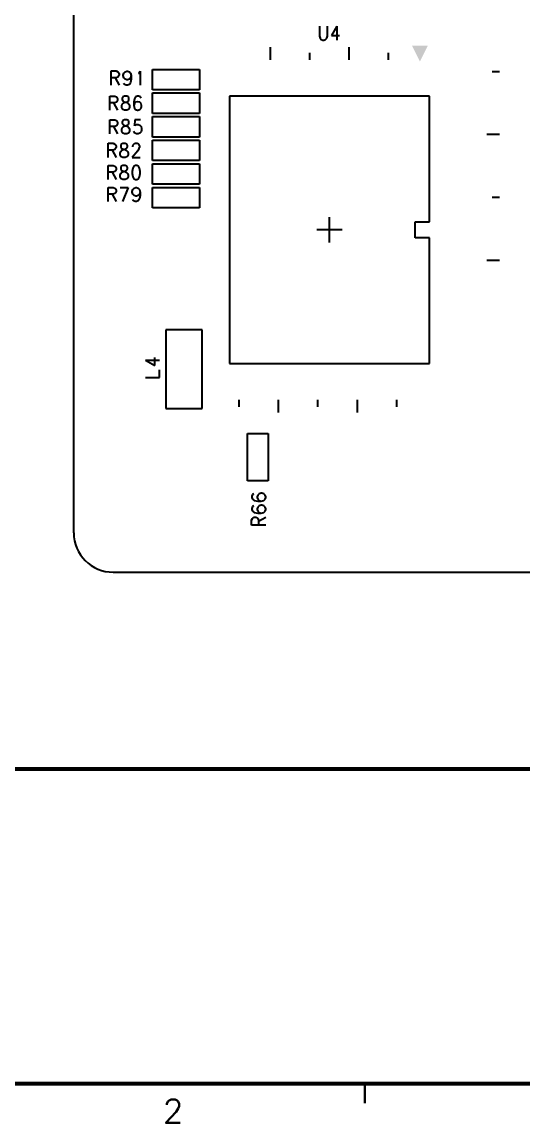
# Model space of a CAD drawing. Extents: x 295 to 953, y 10 to 290.
# Drawn here: x 545.9 to 609.6, y 10 to 149.9 of the extents above; entities that cross this region are included whole.
import ezdxf
from ezdxf.enums import TextEntityAlignment as Align

# ---------------------------------------------------------------- set-up
doc = ezdxf.new("R2010")
doc.units = 0
doc.header["$LTSCALE"] = 5
doc.header["$MEASUREMENT"] = 0
doc.layers.get('0').update_dxf_attribs({"linetype": 'CONTINUOUS', "lineweight": 25})
for name, color, linetype in [('13_C-SILK_GBR', 7, 'CONTINUOUS'), ('문자', 4, 'CONTINUOUS'), ('테두리', 3, 'CONTINUOUS')]:
    doc.layers.add(name, color=color, linetype=linetype)
doc.layers.add('6', color=6, linetype='CONTINUOUS', lineweight=13)
doc.styles.get("Standard").update_dxf_attribs({"font": 'simplex.shx'})
doc.styles.add('굴림체', font='')
doc.styles.get('굴림체').set_extended_font_data('GulimChe')

# ---------------------------------------------------------------- blocks, each defined once
blk = doc.blocks.new('C')
at = {"layer": '테두리'}
for points, const_width in [([(15, 285), (15, 15), (405, 15), (405, 285), (15, 285)], 0.5), ([(15, 55), (405, 55)], 0.5), ([(112.5, 12.5), (112.5, 15)], 0.3)]:
    blk.add_lwpolyline(points, dxfattribs=dict(at, const_width=const_width))
at = {"layer": '문자'}
blk.add_text('2', height=3, dxfattribs=at).set_placement((88.12, 11.5), align=Align.MIDDLE)

msp = doc.modelspace()

# ---------------------------------------------------------------- linework, layer by layer
at = {"layer": '13_C-SILK_GBR', "color": 7}
for p, q in [((552.48, 85), (552.48, 255)), ((583.72, 149.4), (583.72, 148.12)), ((584.71, 148.12), (584.71, 149.4)), ((585.9, 149.37), (585.25, 148.2)), ((585.9, 149.37), (585.9, 147.6)), ((583.72, 148.12), (583.79, 147.85)), ((583.79, 147.85), (583.92, 147.68)), ((583.92, 147.68), (584.14, 147.6)), ((584.14, 147.6), (584.28, 147.6)), ((584.28, 147.6), (584.49, 147.68)), ((584.49, 147.68), (584.63, 147.85)), ((584.63, 147.85), (584.71, 148.12)), ((585.25, 148.2), (586.24, 148.2)), ((577.48, 145.1), (577.48, 146.7)), ((582.48, 145.1), (582.48, 146)), ((587.48, 145.1), (587.48, 146.7)), ((592.48, 145.1), (592.48, 146)), ((557.25, 141.9), (557.25, 143.7)), ((557.25, 143.7), (557.89, 143.7)), ((557.89, 142.83), (557.25, 142.83)), ((557.74, 142.83), (558.25, 141.9)), ((557.89, 143.7), (558.1, 143.59)), ((558.1, 142.91), (557.89, 142.83)), ((558.1, 143.59), (558.17, 143.51)), ((558.17, 143.02), (558.1, 142.91)), ((558.17, 143.51), (558.25, 143.35)), ((558.25, 143.18), (558.17, 143.02)), ((558.25, 143.35), (558.25, 143.18)), ((558.78, 143.18), (558.85, 143.43)), ((558.78, 143.1), (558.78, 143.18)), ((558.85, 142.83), (558.78, 143.1)), ((558.85, 143.43), (559.01, 143.59)), ((559.01, 142.66), (558.85, 142.83)), ((559.01, 143.59), (559.24, 143.67)), ((559.24, 143.67), (559.31, 143.67)), ((559.31, 143.67), (559.55, 143.59)), ((559.55, 143.59), (559.7, 143.43)), ((559.7, 142.83), (559.55, 142.66)), ((559.7, 143.43), (559.78, 143.1)), ((559.78, 143.1), (559.7, 142.83)), ((559.78, 143.1), (559.78, 142.66)), ((560.7, 143.35), (560.78, 143.43)), ((560.78, 143.43), (560.9, 143.67)), ((560.9, 143.67), (560.9, 141.9)), ((562.48, 143.9), (568.48, 143.9)), ((562.48, 141.3), (562.48, 143.9)), ((568.48, 143.9), (568.48, 141.3)), ((606.58, 143.6), (605.68, 143.6)), ((558.93, 141.98), (558.85, 142.15)), ((559.16, 141.9), (558.93, 141.98)), ((559.24, 142.58), (559.01, 142.66)), ((559.31, 141.9), (559.16, 141.9)), ((559.31, 142.58), (559.24, 142.58)), ((559.55, 142.66), (559.31, 142.58)), ((559.55, 141.98), (559.31, 141.9)), ((559.7, 142.23), (559.55, 141.98)), ((559.78, 142.66), (559.7, 142.23)), ((557.05, 138.7), (557.05, 140.5)), ((557.05, 140.5), (557.69, 140.5)), ((557.69, 140.5), (557.9, 140.39)), ((557.9, 140.39), (557.97, 140.31)), ((557.97, 140.31), (558.05, 140.15)), ((558.05, 139.98), (557.97, 139.82)), ((558.05, 140.15), (558.05, 139.98)), ((558.72, 140.39), (558.65, 140.23)), ((558.65, 140.23), (558.65, 140.06)), ((558.65, 140.06), (558.72, 139.87)), ((558.93, 140.47), (558.72, 140.39)), ((559.22, 140.47), (558.93, 140.47)), ((559.43, 140.39), (559.22, 140.47)), ((559.5, 140.23), (559.43, 140.39)), ((559.43, 139.87), (559.5, 140.06)), ((559.5, 140.06), (559.5, 140.23)), ((560.18, 140.15), (560.11, 139.71)), ((560.34, 140.39), (560.18, 140.15)), ((560.57, 140.47), (560.34, 140.39)), ((560.72, 140.47), (560.57, 140.47)), ((560.95, 140.39), (560.72, 140.47)), ((561.03, 140.23), (560.95, 140.39)), ((568.48, 141.3), (562.48, 141.3)), ((562.48, 140.9), (568.48, 140.9)), ((562.48, 138.3), (562.48, 140.9)), ((568.48, 140.9), (568.48, 138.3)), ((597.68, 140.5), (572.28, 140.5)), ((572.28, 140.5), (572.28, 106.5)), ((597.68, 124.5), (597.68, 140.5)), ((557.69, 139.63), (557.05, 139.63)), ((557.54, 139.63), (558.05, 138.7)), ((557.9, 139.71), (557.69, 139.63)), ((557.97, 139.82), (557.9, 139.71)), ((558.58, 139.3), (558.65, 139.46)), ((558.58, 139.03), (558.58, 139.3)), ((558.65, 138.86), (558.58, 139.03)), ((558.65, 139.46), (558.79, 139.63)), ((558.72, 138.78), (558.65, 138.86)), ((558.72, 139.87), (558.86, 139.79)), ((558.93, 138.7), (558.72, 138.78)), ((558.79, 139.63), (559, 139.71)), ((558.86, 139.79), (559.15, 139.71)), ((559.22, 138.7), (558.93, 138.7)), ((559, 139.71), (559.29, 139.79)), ((559.15, 139.71), (559.36, 139.63)), ((559.43, 138.78), (559.22, 138.7)), ((559.29, 139.79), (559.43, 139.87)), ((559.36, 139.63), (559.5, 139.46)), ((559.5, 138.86), (559.43, 138.78)), ((559.5, 139.46), (559.58, 139.3)), ((559.58, 139.03), (559.5, 138.86)), ((559.58, 139.3), (559.58, 139.03)), ((560.11, 139.71), (560.11, 139.3)), ((560.18, 139.55), (560.11, 139.3)), ((560.11, 139.3), (560.18, 138.95)), ((560.34, 139.71), (560.18, 139.55)), ((560.18, 138.95), (560.34, 138.78)), ((560.57, 139.79), (560.34, 139.71)), ((560.34, 138.78), (560.57, 138.7)), ((560.64, 139.79), (560.57, 139.79)), ((560.57, 138.7), (560.64, 138.7)), ((560.87, 139.71), (560.64, 139.79)), ((560.64, 138.7), (560.87, 138.78)), ((561.03, 139.55), (560.87, 139.71)), ((560.87, 138.78), (561.03, 138.95)), ((561.11, 139.3), (561.03, 139.55)), ((561.03, 138.95), (561.11, 139.19)), ((561.11, 139.19), (561.11, 139.3)), ((557.05, 135.7), (557.05, 137.5)), ((557.05, 137.5), (557.69, 137.5)), ((557.69, 137.5), (557.9, 137.39)), ((557.9, 137.39), (557.97, 137.31)), ((557.97, 137.31), (558.05, 137.15)), ((558.05, 137.15), (558.05, 136.98)), ((558.72, 137.39), (558.65, 137.23)), ((558.65, 137.23), (558.65, 137.06)), ((558.93, 137.47), (558.72, 137.39)), ((559.22, 137.47), (558.93, 137.47)), ((559.43, 137.39), (559.22, 137.47)), ((559.5, 137.23), (559.43, 137.39)), ((559.5, 137.06), (559.5, 137.23)), ((560.25, 137.47), (560.18, 136.71)), ((560.96, 137.47), (560.25, 137.47)), ((568.48, 138.3), (562.48, 138.3)), ((562.48, 137.9), (568.48, 137.9)), ((562.48, 135.3), (562.48, 137.9)), ((568.48, 137.9), (568.48, 135.3)), ((557.69, 136.63), (557.05, 136.63)), ((557.54, 136.63), (558.05, 135.7)), ((557.9, 136.71), (557.69, 136.63)), ((557.97, 136.82), (557.9, 136.71)), ((558.05, 136.98), (557.97, 136.82)), ((558.58, 136.3), (558.65, 136.46)), ((558.58, 136.03), (558.58, 136.3)), ((558.65, 135.86), (558.58, 136.03)), ((558.65, 137.06), (558.72, 136.87)), ((558.65, 136.46), (558.79, 136.63)), ((558.72, 135.78), (558.65, 135.86)), ((558.72, 136.87), (558.86, 136.79)), ((558.93, 135.7), (558.72, 135.78)), ((558.79, 136.63), (559, 136.71)), ((558.86, 136.79), (559.15, 136.71)), ((559, 136.71), (559.29, 136.79)), ((559.15, 136.71), (559.36, 136.63)), ((559.43, 135.78), (559.22, 135.7)), ((559.29, 136.79), (559.43, 136.87)), ((559.36, 136.63), (559.5, 136.46)), ((559.43, 136.87), (559.5, 137.06)), ((559.5, 135.86), (559.43, 135.78)), ((559.5, 136.46), (559.58, 136.3)), ((559.58, 136.03), (559.5, 135.86)), ((559.58, 136.3), (559.58, 136.03)), ((560.18, 135.86), (560.11, 136.03)), ((560.18, 136.71), (560.25, 136.79)), ((560.25, 135.78), (560.18, 135.86)), ((560.25, 136.79), (560.46, 136.87)), ((560.46, 135.7), (560.25, 135.78)), ((560.46, 136.87), (560.67, 136.87)), ((560.67, 136.87), (560.89, 136.79)), ((560.89, 135.78), (560.67, 135.7)), ((560.89, 136.79), (561.03, 136.63)), ((561.03, 135.95), (560.89, 135.78)), ((561.03, 136.63), (561.11, 136.38)), ((561.11, 136.19), (561.03, 135.95)), ((561.11, 136.38), (561.11, 136.19)), ((556.85, 132.7), (556.85, 134.5)), ((556.85, 134.5), (557.49, 134.5)), ((557.49, 134.5), (557.7, 134.39)), ((557.7, 134.39), (557.77, 134.31)), ((558.52, 134.39), (558.45, 134.23)), ((558.73, 134.47), (558.52, 134.39)), ((559.02, 134.47), (558.73, 134.47)), ((559.22, 135.7), (558.93, 135.7)), ((559.23, 134.39), (559.02, 134.47)), ((559.3, 134.23), (559.23, 134.39)), ((560.05, 134.31), (560.12, 134.39)), ((560.12, 134.39), (560.26, 134.5)), ((560.26, 134.5), (560.55, 134.5)), ((560.67, 135.7), (560.46, 135.7)), ((560.55, 134.5), (560.69, 134.39)), ((560.69, 134.39), (560.76, 134.31)), ((568.48, 135.3), (562.48, 135.3)), ((562.48, 134.9), (568.48, 134.9)), ((562.48, 132.3), (562.48, 134.9)), ((568.48, 134.9), (568.48, 132.3)), ((606.58, 135.6), (604.98, 135.6)), ((557.49, 133.63), (556.85, 133.63)), ((557.34, 133.63), (557.85, 132.7)), ((557.7, 133.71), (557.49, 133.63)), ((557.77, 133.82), (557.7, 133.71)), ((557.77, 134.31), (557.85, 134.15)), ((557.85, 133.98), (557.77, 133.82)), ((557.85, 134.15), (557.85, 133.98)), ((558.38, 133.3), (558.45, 133.46)), ((558.38, 133.03), (558.38, 133.3)), ((558.45, 132.86), (558.38, 133.03)), ((558.45, 134.23), (558.45, 134.06)), ((558.45, 134.06), (558.52, 133.87)), ((558.45, 133.46), (558.59, 133.63)), ((558.52, 133.87), (558.66, 133.79)), ((558.59, 133.63), (558.8, 133.71)), ((558.66, 133.79), (558.95, 133.71)), ((558.8, 133.71), (559.09, 133.79)), ((558.95, 133.71), (559.16, 133.63)), ((559.09, 133.79), (559.23, 133.87)), ((559.16, 133.63), (559.3, 133.46)), ((559.23, 133.87), (559.3, 134.06)), ((559.3, 134.06), (559.3, 134.23)), ((559.3, 133.46), (559.38, 133.3)), ((559.38, 133.03), (559.3, 132.86)), ((559.38, 133.3), (559.38, 133.03)), ((560.62, 133.55), (559.91, 132.7)), ((559.98, 134.15), (560.05, 134.31)), ((559.98, 134.06), (559.98, 134.15)), ((560.76, 133.82), (560.62, 133.55)), ((560.76, 134.31), (560.83, 134.15)), ((560.83, 133.98), (560.76, 133.82)), ((560.83, 134.15), (560.83, 133.98)), ((556.85, 129.9), (556.85, 131.7)), ((556.85, 131.7), (557.49, 131.7)), ((557.49, 131.7), (557.7, 131.59)), ((557.7, 131.59), (557.77, 131.51)), ((558.52, 132.78), (558.45, 132.86)), ((558.52, 131.59), (558.45, 131.43)), ((558.73, 132.7), (558.52, 132.78)), ((558.73, 131.67), (558.52, 131.59)), ((559.02, 132.7), (558.73, 132.7)), ((559.02, 131.67), (558.73, 131.67)), ((559.23, 132.78), (559.02, 132.7)), ((559.23, 131.59), (559.02, 131.67)), ((559.3, 132.86), (559.23, 132.78)), ((559.3, 131.43), (559.23, 131.59)), ((559.91, 132.7), (560.91, 132.7)), ((560.12, 131.59), (559.98, 131.35)), ((560.34, 131.67), (560.12, 131.59)), ((560.48, 131.67), (560.34, 131.67)), ((560.69, 131.59), (560.48, 131.67)), ((560.83, 131.35), (560.69, 131.59)), ((568.48, 132.3), (562.48, 132.3)), ((562.48, 131.9), (568.48, 131.9)), ((562.48, 129.3), (562.48, 131.9)), ((568.48, 131.9), (568.48, 129.3)), ((557.49, 130.83), (556.85, 130.83)), ((557.34, 130.83), (557.85, 129.9)), ((557.7, 130.91), (557.49, 130.83)), ((557.77, 131.02), (557.7, 130.91)), ((557.77, 131.51), (557.85, 131.35)), ((557.85, 131.18), (557.77, 131.02)), ((557.85, 131.35), (557.85, 131.18)), ((558.38, 130.5), (558.45, 130.66)), ((558.38, 130.23), (558.38, 130.5)), ((558.45, 130.06), (558.38, 130.23)), ((558.45, 131.43), (558.45, 131.26)), ((558.45, 131.26), (558.52, 131.07)), ((558.45, 130.66), (558.59, 130.83)), ((558.52, 131.07), (558.66, 130.99)), ((558.59, 130.83), (558.8, 130.91)), ((558.66, 130.99), (558.95, 130.91)), ((558.8, 130.91), (559.09, 130.99)), ((558.95, 130.91), (559.16, 130.83)), ((559.09, 130.99), (559.23, 131.07)), ((559.16, 130.83), (559.3, 130.66)), ((559.23, 131.07), (559.3, 131.26)), ((559.3, 131.26), (559.3, 131.43)), ((559.3, 130.66), (559.38, 130.5)), ((559.38, 130.23), (559.3, 130.06)), ((559.38, 130.5), (559.38, 130.23)), ((559.98, 131.35), (559.91, 130.91)), ((559.91, 130.91), (559.91, 130.66)), ((559.91, 130.66), (559.98, 130.23)), ((559.98, 130.23), (560.12, 129.98)), ((560.69, 129.98), (560.83, 130.23)), ((560.91, 130.91), (560.83, 131.35)), ((560.83, 130.23), (560.91, 130.66)), ((560.91, 130.66), (560.91, 130.91)), ((556.85, 127.1), (556.85, 128.9)), ((556.85, 128.9), (557.49, 128.9)), ((557.49, 128.9), (557.7, 128.79)), ((557.7, 128.79), (557.77, 128.71)), ((558.38, 128.87), (559.38, 128.87)), ((558.52, 129.98), (558.45, 130.06)), ((558.73, 129.9), (558.52, 129.98)), ((559.38, 128.87), (558.66, 127.1)), ((559.02, 129.9), (558.73, 129.9)), ((559.23, 129.98), (559.02, 129.9)), ((559.3, 130.06), (559.23, 129.98)), ((559.98, 128.63), (560.14, 128.79)), ((560.12, 129.98), (560.34, 129.9)), ((560.14, 128.79), (560.37, 128.87)), ((560.34, 129.9), (560.48, 129.9)), ((560.37, 128.87), (560.44, 128.87)), ((560.44, 128.87), (560.68, 128.79)), ((560.48, 129.9), (560.69, 129.98)), ((560.68, 128.79), (560.83, 128.63)), ((568.48, 129.3), (562.48, 129.3)), ((562.48, 128.9), (568.48, 128.9)), ((562.48, 126.3), (562.48, 128.9)), ((568.48, 128.9), (568.48, 126.3)), ((557.49, 128.03), (556.85, 128.03)), ((557.34, 128.03), (557.85, 127.1)), ((557.7, 128.11), (557.49, 128.03)), ((557.77, 128.22), (557.7, 128.11)), ((557.77, 128.71), (557.85, 128.55)), ((557.85, 128.38), (557.77, 128.22)), ((557.85, 128.55), (557.85, 128.38)), ((559.91, 128.38), (559.98, 128.63)), ((559.91, 128.3), (559.91, 128.38)), ((559.98, 128.03), (559.91, 128.3)), ((560.14, 127.86), (559.98, 128.03)), ((560.06, 127.18), (559.98, 127.35)), ((560.37, 127.78), (560.14, 127.86)), ((560.44, 127.78), (560.37, 127.78)), ((560.68, 127.86), (560.44, 127.78)), ((560.83, 128.03), (560.68, 127.86)), ((560.83, 127.43), (560.68, 127.18)), ((560.83, 128.63), (560.91, 128.3)), ((560.91, 128.3), (560.83, 128.03)), ((560.91, 127.86), (560.83, 127.43)), ((560.91, 128.3), (560.91, 127.86)), ((606.58, 127.6), (605.68, 127.6)), ((560.29, 127.1), (560.06, 127.18)), ((560.44, 127.1), (560.29, 127.1)), ((560.68, 127.18), (560.44, 127.1)), ((568.48, 126.3), (562.48, 126.3)), ((584.98, 121.9), (584.98, 125.1)), ((586.58, 123.5), (583.38, 123.5)), ((595.88, 122.5), (595.88, 124.5)), ((595.88, 124.5), (597.68, 124.5)), ((597.68, 122.5), (595.88, 122.5)), ((597.68, 106.5), (597.68, 122.5)), ((606.58, 119.6), (604.98, 119.6)), ((568.78, 110.8), (564.18, 110.8)), ((564.18, 110.8), (564.18, 100.8)), ((568.78, 100.8), (568.78, 110.8)), ((561.61, 106.92), (562.78, 106.27)), ((561.61, 106.92), (563.38, 106.92)), ((562.78, 106.27), (562.78, 107.26)), ((572.28, 106.5), (597.68, 106.5)), ((563.38, 104.74), (563.38, 105.73)), ((561.58, 104.74), (563.38, 104.74)), ((564.18, 100.8), (568.78, 100.8)), ((573.48, 101.9), (573.48, 101)), ((578.48, 101.9), (578.48, 100.3)), ((583.48, 101.9), (583.48, 101)), ((588.48, 101.9), (588.48, 100.3)), ((593.48, 101.9), (593.48, 101)), ((574.58, 91.6), (574.58, 97.6)), ((574.58, 97.6), (577.18, 97.6)), ((577.18, 97.6), (577.18, 91.6)), ((577.18, 91.6), (574.58, 91.6)), ((575.19, 89.87), (575.11, 89.64)), ((575.11, 89.64), (575.11, 89.49)), ((575.35, 89.95), (575.19, 89.87)), ((575.87, 89.79), (575.79, 89.56)), ((575.79, 89.56), (575.79, 89.49)), ((576.03, 89.95), (575.87, 89.79)), ((576.28, 90.03), (576.03, 89.95)), ((576.39, 90.03), (576.28, 90.03)), ((576.63, 89.95), (576.39, 90.03)), ((576.8, 89.79), (576.63, 89.95)), ((576.88, 89.56), (576.8, 89.79)), ((576.88, 89.49), (576.88, 89.56)), ((575.11, 89.49), (575.19, 89.26)), ((575.19, 88.34), (575.11, 88.11)), ((575.19, 89.26), (575.43, 89.1)), ((575.35, 88.42), (575.19, 88.34)), ((575.43, 89.1), (575.87, 89.03)), ((575.79, 89.49), (575.87, 89.26)), ((575.87, 88.26), (575.79, 88.03)), ((575.87, 89.26), (576.03, 89.1)), ((575.87, 89.03), (576.28, 89.03)), ((576.03, 88.42), (575.87, 88.26)), ((576.03, 89.1), (576.28, 89.03)), ((576.28, 88.5), (576.03, 88.42)), ((576.28, 89.03), (576.63, 89.1)), ((576.39, 88.5), (576.28, 88.5)), ((576.63, 88.42), (576.39, 88.5)), ((576.63, 89.1), (576.8, 89.26)), ((576.8, 88.26), (576.63, 88.42)), ((576.8, 89.26), (576.88, 89.49)), ((576.88, 88.03), (576.8, 88.26)), ((575.08, 86.61), (575.19, 86.82)), ((575.11, 88.11), (575.11, 87.96)), ((575.11, 87.96), (575.19, 87.73)), ((575.19, 87.73), (575.43, 87.57)), ((575.19, 86.82), (575.27, 86.89)), ((575.27, 86.89), (575.43, 86.97)), ((575.43, 87.57), (575.87, 87.5)), ((575.43, 86.97), (575.6, 86.97)), ((575.6, 86.97), (575.76, 86.89)), ((575.76, 86.89), (575.87, 86.82)), ((575.79, 88.03), (575.79, 87.96)), ((575.79, 87.96), (575.87, 87.73)), ((575.87, 87.73), (576.03, 87.57)), ((575.87, 87.5), (576.28, 87.5)), ((575.87, 86.82), (575.95, 86.61)), ((575.95, 86.46), (576.88, 86.97)), ((576.03, 87.57), (576.28, 87.5)), ((576.28, 87.5), (576.63, 87.57)), ((576.63, 87.57), (576.8, 87.73)), ((576.8, 87.73), (576.88, 87.96)), ((576.88, 87.96), (576.88, 88.03)), ((575.08, 85.97), (575.08, 86.61)), ((576.88, 85.97), (575.08, 85.97)), ((575.95, 86.61), (575.95, 85.97)), ((557.48, 80), (807.48, 80))]:
    msp.add_line(p, q, dxfattribs=at)
msp.add_arc((557.48, 85), 5, 180, 270, dxfattribs=at)
msp.add_solid([(596.48, 144.9), (595.48, 146.9), (596.48, 144.9), (597.48, 146.9)], dxfattribs=at)

# ---------------------------------------------------------------- block references
msp.add_blockref('C', (476.98, 0))

# ---------------------------------------------------------------- texts
at = {"layer": '6', "color": 4, "insert": (573.67, 73.54), "char_height": 3, "width": 36.962, "attachment_point": 4, "style": '굴림체'}
msp.add_mtext('{\\f굴림|b0|i0|c129;\\C7;', dxfattribs=at)

doc.saveas('drawing.dxf')
